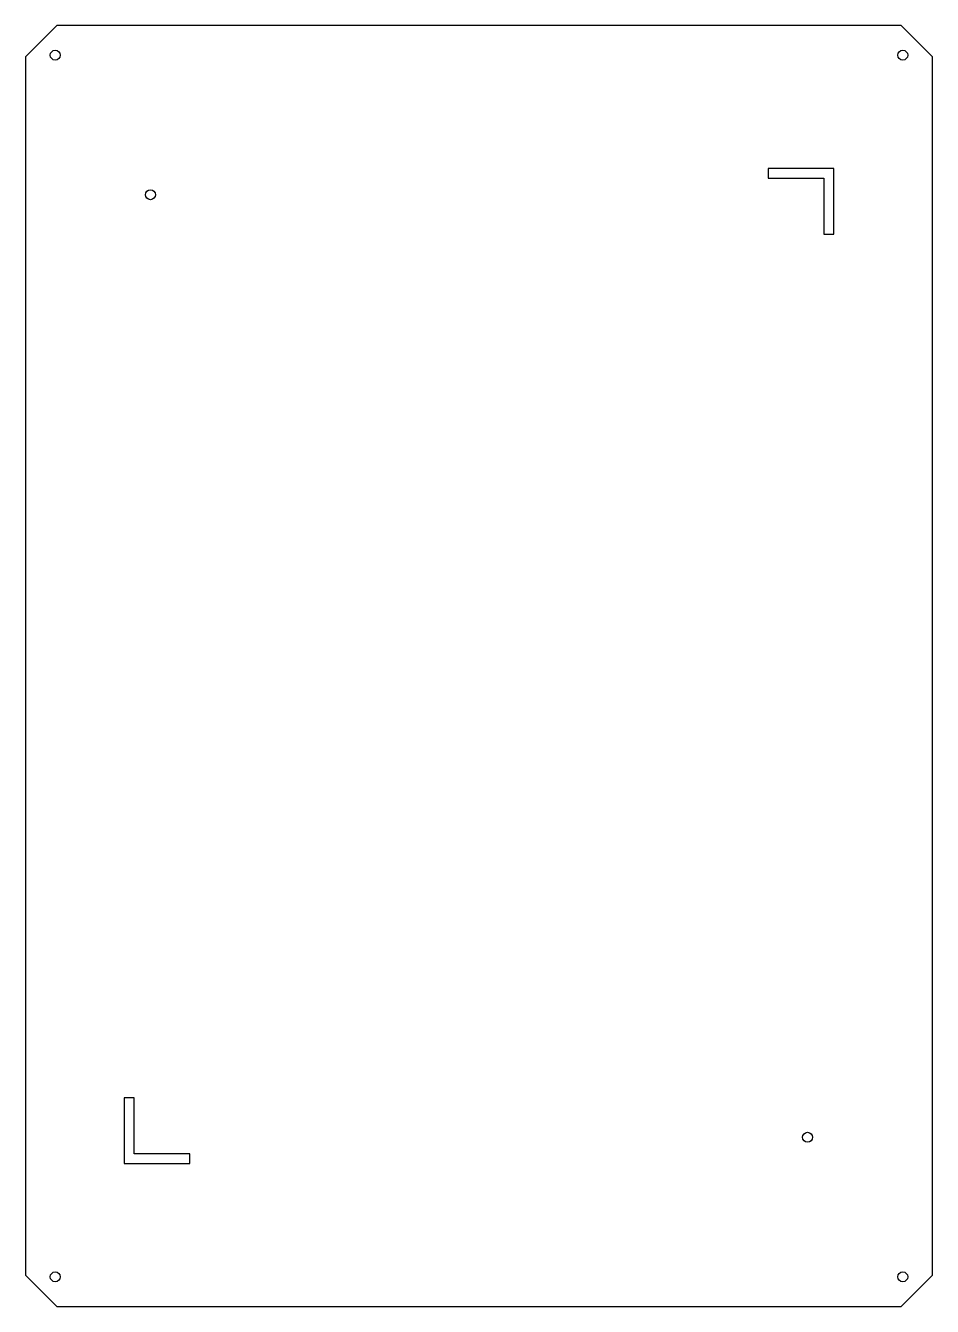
# Model space of a CAD drawing. Extents: x -138 to 138, y -195 to 195.
import ezdxf

# ---------------------------------------------------------------- set-up
doc = ezdxf.new("R2010")
doc.units = 0
doc.layers.get('0').update_dxf_attribs({"linetype": 'continuous'})

# ---------------------------------------------------------------- blocks, each defined once
blk = doc.blocks.new('POCKET')
at = {"color": 0}
for p, q in [((-128.49, 195), (-138, 185.49)), ((128.49, 195), (-128.49, 195)), ((138, 185.49), (128.49, 195)), ((-138, 185.49), (-138, -185.49)), ((138, -185.49), (138, 185.49)), ((88, 151.5), (88, 148.5)), ((108, 151.5), (88, 151.5)), ((88, 148.5), (105, 148.5)), ((105, 148.5), (105, 131.5)), ((108, 131.5), (108, 151.5)), ((105, 131.5), (108, 131.5)), ((-108, -131.5), (-108, -151.5)), ((-105, -131.5), (-108, -131.5)), ((-105, -148.5), (-105, -131.5)), ((-108, -151.5), (-88, -151.5)), ((-88, -148.5), (-105, -148.5)), ((-88, -151.5), (-88, -148.5)), ((-138, -185.49), (-128.49, -195)), ((128.49, -195), (138, -185.49)), ((-128.49, -195), (128.49, -195))]:
    blk.add_line(p, q, dxfattribs=at)
for centre in [(-129, 186), (129, 186), (-100, 143.5), (100, -143.5), (-129, -186), (129, -186)]:
    blk.add_circle(centre, 1.5, dxfattribs=at)

msp = doc.modelspace()

# ---------------------------------------------------------------- block references
msp.add_blockref('POCKET', (0, 0))

doc.saveas('drawing.dxf')
